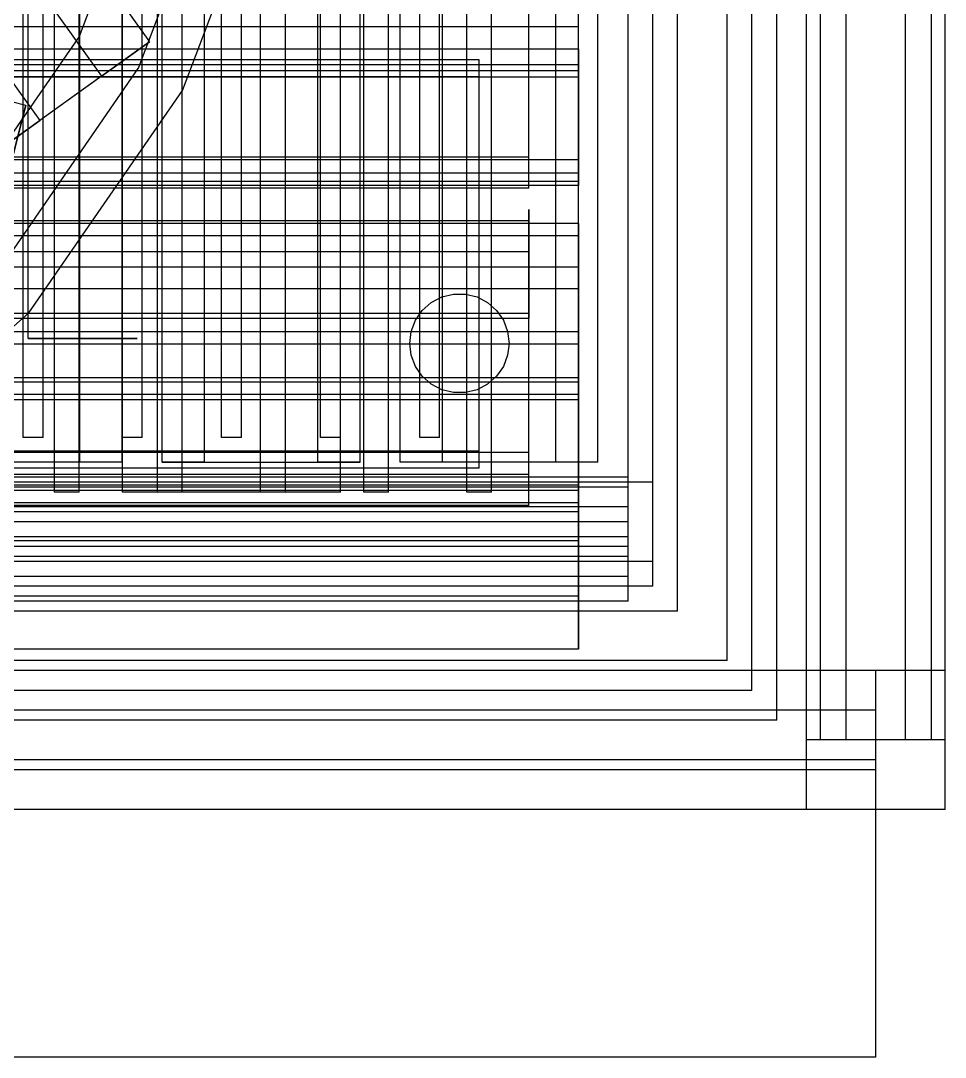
# Model space of a CAD drawing. Header units: millimetres. Extents: x -808 to -5, y -418 to 283.
# Drawn here: x -717.25 to -707, y 27.58 to 39.08 of the extents above; entities that cross this region are included whole.
import ezdxf

# ---------------------------------------------------------------- set-up
doc = ezdxf.new("R2010")
doc.units = ezdxf.units.MM
doc.layers.add('HIDDEN', color=8, linetype='Continuous')
doc.layers.add('VISIBLE', color=7, linetype='Continuous')

msp = doc.modelspace()

# ---------------------------------------------------------------- linework, layer by layer
at = {"layer": 'HIDDEN'}
for points in [[(-708.866, 31.32), (-708.866, 56.84)], [(-708.866, 31.32), (-708.866, 56.84)], [(-708.866, 31.32), (-708.866, 56.84)], [(-709.141, 31.65), (-709.141, 56.51)], [(-709.141, 31.65), (-709.141, 56.51)], [(-709.141, 31.65), (-709.141, 56.51)], [(-709.141, 31.65), (-709.141, 56.51)], [(-708.536, 31.1), (-708.536, 56.4)], [(-708.536, 31.1), (-708.536, 56.4)], [(-708.536, 31.1), (-708.536, 56.4)], [(-708.382, 31.1), (-708.382, 56.4)], [(-708.382, 31.1), (-708.382, 56.4)], [(-708.382, 31.1), (-708.382, 56.4)], [(-708.382, 31.1), (-708.382, 56.4)], [(-708.382, 31.1), (-708.382, 56.4)], [(-708.382, 31.1), (-708.382, 56.4)], [(-708.382, 31.1), (-708.382, 56.4)], [(-708.382, 31.1), (-708.382, 56.4)], [(-708.382, 31.1), (-708.382, 56.4)], [(-708.382, 31.1), (-708.382, 56.4)], [(-708.382, 31.1), (-708.382, 56.4)], [(-708.382, 31.1), (-708.382, 56.4)], [(-708.382, 31.1), (-708.382, 56.4)], [(-708.382, 31.1), (-708.382, 56.4)], [(-708.382, 31.1), (-708.382, 56.4)], [(-708.382, 31.1), (-708.382, 56.4)], [(-708.382, 31.1), (-708.382, 56.4)], [(-708.382, 31.1), (-708.382, 56.4)], [(-708.382, 31.1), (-708.382, 56.4)], [(-708.382, 31.1), (-708.382, 56.4)], [(-708.096, 31.1), (-708.096, 56.4)], [(-708.096, 31.1), (-708.096, 56.4)], [(-707.436, 31.1), (-707.436, 56.4)], [(-707.436, 31.1), (-707.436, 56.4)], [(-707.15, 31.1), (-707.15, 56.4)], [(-707.15, 31.1), (-707.15, 56.4)], [(-707.15, 31.1), (-707.15, 56.4)], [(-707.15, 31.1), (-707.15, 56.4)], [(-707.15, 31.1), (-707.15, 56.4)], [(-707.15, 31.1), (-707.15, 56.4)], [(-707.15, 31.1), (-707.15, 56.4)], [(-707.15, 31.1), (-707.15, 56.4)], [(-707.15, 31.1), (-707.15, 56.4)], [(-707.15, 31.1), (-707.15, 56.4)], [(-707.15, 31.1), (-707.15, 56.4)], [(-707.15, 31.1), (-707.15, 56.4)], [(-707.15, 31.1), (-707.15, 56.4)], [(-707.15, 31.1), (-707.15, 56.4)], [(-707.15, 31.1), (-707.15, 56.4)], [(-707.15, 31.1), (-707.15, 56.4)], [(-707.15, 31.1), (-707.15, 56.4)], [(-707.15, 31.1), (-707.15, 56.4)], [(-707.15, 31.1), (-707.15, 56.4)], [(-707.15, 31.1), (-707.15, 56.4)], [(-706.996, 31.1), (-706.996, 56.4)], [(-706.996, 31.1), (-706.996, 56.4)], [(-706.996, 31.1), (-706.996, 56.4)], [(-709.416, 31.98), (-709.416, 56.18)], [(-709.416, 31.98), (-709.416, 56.18)], [(-709.416, 31.98), (-709.416, 56.18)], [(-709.416, 31.98), (-709.416, 56.18)], [(-709.966, 32.53), (-709.966, 55.63)], [(-709.966, 32.53), (-709.966, 55.63)], [(-709.966, 32.53), (-709.966, 55.63)], [(-709.966, 32.53), (-709.966, 55.63)], [(-709.966, 32.53), (-709.966, 55.63)], [(-710.241, 32.805), (-710.241, 55.355)], [(-710.241, 32.805), (-710.241, 55.355)], [(-710.241, 32.805), (-710.241, 55.355)], [(-710.241, 32.805), (-710.241, 55.355)], [(-710.241, 32.805), (-710.241, 55.355)], [(-710.241, 32.805), (-710.241, 55.355)], [(-710.241, 32.805), (-710.241, 55.355)], [(-710.241, 32.805), (-710.241, 55.355)], [(-710.516, 33.08), (-710.516, 55.08)], [(-710.516, 33.08), (-710.516, 55.08)], [(-710.516, 33.08), (-710.516, 55.08)], [(-710.516, 33.08), (-710.516, 55.08)], [(-710.516, 33.355), (-710.516, 54.805)], [(-710.516, 33.355), (-710.516, 54.805)], [(-710.516, 33.355), (-710.516, 54.805)], [(-710.516, 33.355), (-710.516, 54.805)], [(-710.516, 33.355), (-710.516, 54.805)], [(-710.516, 33.355), (-710.516, 54.805)], [(-716.88, 33.85), (-716.88, 54.31)], [(-716.88, 33.85), (-716.88, 54.31)], [(-716.605, 33.85), (-716.605, 54.31)], [(-716.605, 33.85), (-716.605, 54.31)], [(-716.126, 33.85), (-716.126, 54.31)], [(-716.126, 33.85), (-716.126, 54.31)], [(-715.736, 33.85), (-715.736, 54.31)], [(-715.736, 33.85), (-715.736, 54.31)], [(-715.461, 33.85), (-715.461, 54.31)], [(-715.461, 33.85), (-715.461, 54.31)], [(-714.592, 33.85), (-714.592, 54.31)], [(-714.592, 33.85), (-714.592, 54.31)], [(-714.317, 33.85), (-714.317, 54.31)], [(-714.317, 33.85), (-714.317, 54.31)], [(-713.706, 33.85), (-713.706, 54.31)], [(-713.706, 33.85), (-713.706, 54.31)], [(-713.448, 33.85), (-713.448, 54.31)], [(-713.448, 33.85), (-713.448, 54.31)], [(-713.173, 33.85), (-713.173, 54.31)], [(-713.173, 33.85), (-713.173, 54.31)], [(-712.304, 33.85), (-712.304, 54.31)], [(-712.304, 33.85), (-712.304, 54.31)], [(-712.029, 33.85), (-712.029, 54.31)], [(-712.029, 33.85), (-712.029, 54.31)], [(-716.598, 34.18), (-716.598, 53.98)], [(-716.129, 34.18), (-716.129, 53.98)], [(-715.683, 34.18), (-715.683, 53.98)], [(-715.214, 34.18), (-715.214, 53.98)], [(-713.958, 34.18), (-713.958, 53.98)], [(-713.489, 34.18), (-713.489, 53.98)], [(-713.043, 34.18), (-713.043, 53.98)], [(-712.574, 34.18), (-712.574, 53.98)], [(-711.318, 34.18), (-711.318, 53.98)], [(-710.849, 34.18), (-710.849, 53.98)], [(-717.226, 34.455), (-717.226, 53.705)], [(-717.226, 34.455), (-717.226, 53.705)], [(-717.226, 34.455), (-717.226, 53.705)], [(-717.226, 34.455), (-717.226, 53.705)], [(-717.226, 34.455), (-717.226, 53.705)], [(-717.226, 34.455), (-717.226, 53.705)], [(-717.171, 35.555), (-717.171, 53.705)], [(-717.006, 34.455), (-717.006, 53.705)], [(-717.006, 34.455), (-717.006, 53.705)], [(-717.006, 34.455), (-717.006, 53.705)], [(-717.006, 34.455), (-717.006, 53.705)], [(-717.006, 34.455), (-717.006, 53.705)], [(-717.006, 34.455), (-717.006, 53.705)], [(-716.126, 34.455), (-716.126, 53.705)], [(-716.126, 34.455), (-716.126, 53.705)], [(-716.126, 34.455), (-716.126, 53.705)], [(-716.126, 34.455), (-716.126, 53.705)], [(-716.126, 34.455), (-716.126, 53.705)], [(-716.126, 34.455), (-716.126, 53.705)], [(-715.906, 34.455), (-715.906, 53.705)], [(-715.906, 34.455), (-715.906, 53.705)], [(-715.906, 34.455), (-715.906, 53.705)], [(-715.906, 34.455), (-715.906, 53.705)], [(-715.906, 34.455), (-715.906, 53.705)], [(-715.906, 34.455), (-715.906, 53.705)], [(-715.026, 34.455), (-715.026, 53.705)], [(-715.026, 34.455), (-715.026, 53.705)], [(-715.026, 34.455), (-715.026, 53.705)], [(-715.026, 34.455), (-715.026, 53.705)], [(-715.026, 34.455), (-715.026, 53.705)], [(-715.026, 34.455), (-715.026, 53.705)], [(-714.806, 34.455), (-714.806, 53.705)], [(-714.806, 34.455), (-714.806, 53.705)], [(-714.806, 34.455), (-714.806, 53.705)], [(-714.806, 34.455), (-714.806, 53.705)], [(-714.806, 34.455), (-714.806, 53.705)], [(-714.806, 34.455), (-714.806, 53.705)], [(-713.926, 34.455), (-713.926, 53.705)], [(-713.926, 34.455), (-713.926, 53.705)], [(-713.926, 34.455), (-713.926, 53.705)], [(-713.926, 34.455), (-713.926, 53.705)], [(-713.926, 34.455), (-713.926, 53.705)], [(-713.926, 34.455), (-713.926, 53.705)], [(-713.706, 34.455), (-713.706, 53.705)], [(-713.706, 34.455), (-713.706, 53.705)], [(-713.706, 34.455), (-713.706, 53.705)], [(-713.706, 34.455), (-713.706, 53.705)], [(-713.706, 34.455), (-713.706, 53.705)], [(-713.706, 34.455), (-713.706, 53.705)], [(-712.826, 34.455), (-712.826, 53.705)], [(-712.826, 34.455), (-712.826, 53.705)], [(-712.826, 34.455), (-712.826, 53.705)], [(-712.826, 34.455), (-712.826, 53.705)], [(-712.826, 34.455), (-712.826, 53.705)], [(-712.826, 34.455), (-712.826, 53.705)], [(-712.606, 34.455), (-712.606, 53.705)], [(-712.606, 34.455), (-712.606, 53.705)], [(-712.606, 34.455), (-712.606, 53.705)], [(-712.606, 34.455), (-712.606, 53.705)], [(-712.606, 34.455), (-712.606, 53.705)], [(-712.606, 34.455), (-712.606, 53.705)], [(-721.719, 47.071), (-715.826, 38.844)], [(-722.253, 46.689), (-716.359, 38.462)], [(-722.934, 46.2), (-717.041, 37.973)], [(-715.655, 41.415), (-716.607, 38.905)], [(-714.931, 41.237), (-715.947, 38.559)], [(-715.46, 38.303), (-714.397, 41.105)], [(-711.066, 38.765), (-711.066, 40.943)], [(-727.001, 40.656), (-717.198, 38.142)], [(-711.616, 37.566), (-711.616, 40.379)], [(-711.616, 37.566), (-711.616, 40.379)], [(-711.066, 39.01), (-711.066, 40.213)], [(-711.066, 38.59), (-711.066, 40.213)], [(-711.066, 39.01), (-711.066, 40.213)], [(-711.066, 38.59), (-711.066, 40.213)], [(-711.616, 37.221), (-711.616, 40.034)], [(-711.616, 37.221), (-711.616, 40.034)], [(-711.066, 37.537), (-711.066, 39.715)], [(-711.066, 39.01), (-741.866, 39.01)], [(-711.066, 39.01), (-741.866, 39.01)], [(-711.066, 37.387), (-711.066, 39.01)], [(-711.066, 37.387), (-711.066, 39.01)], [(-716.607, 38.905), (-718.132, 36.696)], [(-711.066, 38.765), (-741.866, 38.765)], [(-715.826, 38.844), (-717.041, 37.973)], [(-716.359, 38.462), (-715.826, 38.844)], [(-711.066, 38.765), (-711.066, 37.537)], [(-712.166, 38.644), (-740.766, 38.644)], [(-712.166, 38.644), (-740.766, 38.644)], [(-712.166, 38.456), (-712.166, 38.644)], [(-712.166, 34.304), (-712.166, 38.644)], [(-712.166, 38.456), (-712.166, 38.644)], [(-712.166, 34.304), (-712.166, 38.644)], [(-711.066, 38.59), (-741.866, 38.59)], [(-711.066, 38.59), (-741.866, 38.59)], [(-711.066, 38.523), (-741.866, 38.523)], [(-715.947, 38.559), (-717.574, 36.202)], [(-711.066, 37.387), (-711.066, 38.59)], [(-711.066, 37.387), (-711.066, 38.59)], [(-711.066, 37.295), (-711.066, 38.523)], [(-711.066, 36.345), (-711.066, 38.523)], [(-711.066, 38.453), (-741.866, 38.453)], [(-711.066, 38.453), (-741.866, 38.453)], [(-712.166, 38.456), (-740.766, 38.456)], [(-712.166, 38.456), (-740.766, 38.456)], [(-716.359, 38.462), (-717.575, 37.591)], [(-712.166, 34.116), (-712.166, 38.456)], [(-712.166, 34.116), (-712.166, 38.456)], [(-711.066, 38.453), (-711.066, 37.25)], [(-711.066, 36.83), (-711.066, 38.453)], [(-711.066, 38.453), (-711.066, 37.25)], [(-711.066, 36.83), (-711.066, 38.453)], [(-717.162, 35.837), (-715.46, 38.303)], [(-717.198, 38.142), (-717.569, 36.694)], [(-717.361, 37.506), (-717.198, 38.142)], [(-717.575, 37.591), (-717.041, 37.973)], [(-711.066, 37.537), (-741.866, 37.537)], [(-711.616, 37.566), (-741.316, 37.566)], [(-711.616, 37.566), (-741.316, 37.566)], [(-711.616, 37.221), (-711.616, 37.566)], [(-711.616, 37.221), (-711.616, 37.566)], [(-711.066, 37.387), (-741.866, 37.387)], [(-711.066, 37.387), (-741.866, 37.387)], [(-711.066, 37.295), (-741.866, 37.295)], [(-711.066, 35.117), (-711.066, 37.295)], [(-711.066, 37.25), (-741.866, 37.25)], [(-711.066, 37.25), (-741.866, 37.25)], [(-711.616, 37.221), (-741.316, 37.221)], [(-711.616, 37.221), (-741.316, 37.221)], [(-711.066, 35.627), (-711.066, 37.25)], [(-711.066, 35.627), (-711.066, 37.25)], [(-711.616, 36.985), (-711.616, 36.967)], [(-711.616, 36.967), (-711.616, 36.985)], [(-711.616, 36.985), (-711.616, 36.967)], [(-711.616, 36.967), (-711.616, 36.985)], [(-711.616, 36.985), (-711.616, 36.967)], [(-711.616, 36.967), (-711.616, 36.985)], [(-711.616, 36.985), (-711.616, 36.967)], [(-711.616, 36.967), (-711.616, 36.985)], [(-711.616, 36.985), (-711.616, 36.967)], [(-711.616, 36.967), (-711.616, 36.985)], [(-711.616, 36.985), (-711.616, 36.967)], [(-711.616, 36.967), (-711.616, 36.985)], [(-711.616, 36.985), (-711.616, 36.967)], [(-711.616, 36.967), (-711.616, 36.985)], [(-711.616, 36.985), (-711.616, 36.967)], [(-711.616, 36.967), (-711.616, 36.985)], [(-711.616, 36.985), (-711.616, 36.967)], [(-711.616, 36.967), (-711.616, 36.985)], [(-711.616, 36.967), (-711.616, 36.916)], [(-711.616, 36.916), (-711.616, 36.967)], [(-711.616, 36.967), (-711.616, 36.916)], [(-711.616, 36.916), (-711.616, 36.967)], [(-711.616, 36.967), (-711.616, 36.916)], [(-711.616, 36.916), (-711.616, 36.967)], [(-711.616, 36.967), (-711.616, 36.916)], [(-711.616, 36.916), (-711.616, 36.967)], [(-711.616, 36.967), (-711.616, 36.916)], [(-711.616, 36.916), (-711.616, 36.967)], [(-711.616, 36.967), (-711.616, 36.916)], [(-711.616, 36.916), (-711.616, 36.967)], [(-711.616, 36.967), (-711.616, 36.916)], [(-711.616, 36.916), (-711.616, 36.967)], [(-711.616, 36.967), (-711.616, 36.916)], [(-711.616, 36.916), (-711.616, 36.967)], [(-711.616, 36.967), (-711.616, 36.916)], [(-711.616, 36.916), (-711.616, 36.967)], [(-711.616, 36.916), (-711.616, 36.833)], [(-711.616, 36.833), (-711.616, 36.916)], [(-711.616, 36.916), (-711.616, 36.833)], [(-711.616, 36.833), (-711.616, 36.916)], [(-711.616, 36.916), (-711.616, 36.833)], [(-711.616, 36.833), (-711.616, 36.916)], [(-711.616, 36.916), (-711.616, 36.833)], [(-711.616, 36.833), (-711.616, 36.916)], [(-711.616, 36.916), (-711.616, 36.833)], [(-711.616, 36.833), (-711.616, 36.916)], [(-711.616, 36.916), (-711.616, 36.833)], [(-711.616, 36.833), (-711.616, 36.916)], [(-711.616, 36.916), (-711.616, 36.833)], [(-711.616, 36.833), (-711.616, 36.916)], [(-711.616, 36.916), (-711.616, 36.833)], [(-711.616, 36.833), (-711.616, 36.916)], [(-711.616, 36.916), (-711.616, 36.833)], [(-711.616, 36.833), (-711.616, 36.916)], [(-711.066, 36.83), (-741.866, 36.83)], [(-711.066, 36.83), (-741.866, 36.83)], [(-711.616, 36.859), (-741.316, 36.859)], [(-711.616, 36.859), (-741.316, 36.859)], [(-711.616, 36.514), (-711.616, 36.859)], [(-711.616, 34.046), (-711.616, 36.859)], [(-711.616, 36.514), (-711.616, 36.859)], [(-711.616, 34.046), (-711.616, 36.859)], [(-711.616, 36.833), (-711.616, 36.724)], [(-711.616, 36.724), (-711.616, 36.833)], [(-711.616, 36.833), (-711.616, 36.724)], [(-711.616, 36.724), (-711.616, 36.833)], [(-711.616, 36.833), (-711.616, 36.724)], [(-711.616, 36.724), (-711.616, 36.833)], [(-711.616, 36.833), (-711.616, 36.724)], [(-711.616, 36.724), (-711.616, 36.833)], [(-711.616, 36.833), (-711.616, 36.724)], [(-711.616, 36.724), (-711.616, 36.833)], [(-711.616, 36.833), (-711.616, 36.724)], [(-711.616, 36.724), (-711.616, 36.833)], [(-711.616, 36.833), (-711.616, 36.724)], [(-711.616, 36.724), (-711.616, 36.833)], [(-711.616, 36.833), (-711.616, 36.724)], [(-711.616, 36.724), (-711.616, 36.833)], [(-711.616, 36.833), (-711.616, 36.724)], [(-711.616, 36.724), (-711.616, 36.833)], [(-711.066, 36.83), (-711.066, 35.627)], [(-711.066, 36.83), (-711.066, 35.627)], [(-711.066, 36.693), (-741.866, 36.693)], [(-711.066, 36.693), (-741.866, 36.693)], [(-711.616, 36.724), (-711.616, 36.595)], [(-711.616, 36.595), (-711.616, 36.724)], [(-711.616, 36.724), (-711.616, 36.595)], [(-711.616, 36.595), (-711.616, 36.724)], [(-711.616, 36.724), (-711.616, 36.595)], [(-711.616, 36.595), (-711.616, 36.724)], [(-711.616, 36.724), (-711.616, 36.595)], [(-711.616, 36.595), (-711.616, 36.724)], [(-711.616, 36.724), (-711.616, 36.595)], [(-711.616, 36.595), (-711.616, 36.724)], [(-711.616, 36.724), (-711.616, 36.595)], [(-711.616, 36.595), (-711.616, 36.724)], [(-711.616, 36.724), (-711.616, 36.595)], [(-711.616, 36.595), (-711.616, 36.724)], [(-711.616, 36.724), (-711.616, 36.595)], [(-711.616, 36.595), (-711.616, 36.724)], [(-711.616, 36.724), (-711.616, 36.595)], [(-711.616, 36.595), (-711.616, 36.724)], [(-711.066, 35.49), (-711.066, 36.693)], [(-711.066, 35.07), (-711.066, 36.693)], [(-711.066, 35.49), (-711.066, 36.693)], [(-711.066, 35.07), (-711.066, 36.693)], [(-711.616, 36.595), (-711.616, 36.453)], [(-711.616, 36.453), (-711.616, 36.595)], [(-711.616, 36.595), (-711.616, 36.453)], [(-711.616, 36.453), (-711.616, 36.595)], [(-711.616, 36.595), (-711.616, 36.453)], [(-711.616, 36.453), (-711.616, 36.595)], [(-711.616, 36.595), (-711.616, 36.453)], [(-711.616, 36.453), (-711.616, 36.595)], [(-711.616, 36.595), (-711.616, 36.453)], [(-711.616, 36.453), (-711.616, 36.595)], [(-711.616, 36.595), (-711.616, 36.453)], [(-711.616, 36.453), (-711.616, 36.595)], [(-711.616, 36.595), (-711.616, 36.453)], [(-711.616, 36.453), (-711.616, 36.595)], [(-711.616, 36.595), (-711.616, 36.453)], [(-711.616, 36.453), (-711.616, 36.595)], [(-711.616, 36.595), (-711.616, 36.453)], [(-711.616, 36.453), (-711.616, 36.595)], [(-711.616, 36.514), (-741.316, 36.514)], [(-711.616, 36.514), (-741.316, 36.514)], [(-711.616, 33.701), (-711.616, 36.514)], [(-711.616, 33.701), (-711.616, 36.514)], [(-711.616, 36.453), (-711.616, 36.307)], [(-711.616, 36.307), (-711.616, 36.453)], [(-711.616, 36.453), (-711.616, 36.307)], [(-711.616, 36.307), (-711.616, 36.453)], [(-711.616, 36.453), (-711.616, 36.307)], [(-711.616, 36.307), (-711.616, 36.453)], [(-711.616, 36.453), (-711.616, 36.307)], [(-711.616, 36.307), (-711.616, 36.453)], [(-711.616, 36.453), (-711.616, 36.307)], [(-711.616, 36.307), (-711.616, 36.453)], [(-711.616, 36.453), (-711.616, 36.307)], [(-711.616, 36.307), (-711.616, 36.453)], [(-711.616, 36.453), (-711.616, 36.307)], [(-711.616, 36.307), (-711.616, 36.453)], [(-711.616, 36.453), (-711.616, 36.307)], [(-711.616, 36.307), (-711.616, 36.453)], [(-711.616, 36.453), (-711.616, 36.307)], [(-711.616, 36.307), (-711.616, 36.453)], [(-711.066, 36.345), (-741.866, 36.345)], [(-711.066, 35.117), (-711.066, 36.345)], [(-711.616, 36.307), (-711.616, 36.165)], [(-711.616, 36.165), (-711.616, 36.307)], [(-711.616, 36.307), (-711.616, 36.165)], [(-711.616, 36.165), (-711.616, 36.307)], [(-711.616, 36.307), (-711.616, 36.165)], [(-711.616, 36.165), (-711.616, 36.307)], [(-711.616, 36.307), (-711.616, 36.165)], [(-711.616, 36.165), (-711.616, 36.307)], [(-711.616, 36.307), (-711.616, 36.165)], [(-711.616, 36.165), (-711.616, 36.307)], [(-711.616, 36.307), (-711.616, 36.165)], [(-711.616, 36.165), (-711.616, 36.307)], [(-711.616, 36.307), (-711.616, 36.165)], [(-711.616, 36.165), (-711.616, 36.307)], [(-711.616, 36.307), (-711.616, 36.165)], [(-711.616, 36.165), (-711.616, 36.307)], [(-711.616, 36.307), (-711.616, 36.165)], [(-711.616, 36.165), (-711.616, 36.307)], [(-711.616, 36.165), (-711.616, 36.036)], [(-711.616, 36.036), (-711.616, 36.165)], [(-711.616, 36.165), (-711.616, 36.036)], [(-711.616, 36.036), (-711.616, 36.165)], [(-711.616, 36.165), (-711.616, 36.036)], [(-711.616, 36.036), (-711.616, 36.165)], [(-711.616, 36.165), (-711.616, 36.036)], [(-711.616, 36.036), (-711.616, 36.165)], [(-711.616, 36.165), (-711.616, 36.036)], [(-711.616, 36.036), (-711.616, 36.165)], [(-711.616, 36.165), (-711.616, 36.036)], [(-711.616, 36.036), (-711.616, 36.165)], [(-711.616, 36.165), (-711.616, 36.036)], [(-711.616, 36.036), (-711.616, 36.165)], [(-711.616, 36.165), (-711.616, 36.036)], [(-711.616, 36.036), (-711.616, 36.165)], [(-711.616, 36.165), (-711.616, 36.036)], [(-711.616, 36.036), (-711.616, 36.165)], [(-711.066, 36.103), (-741.866, 36.103)], [(-712.699, 35.953), (-712.581, 36.014)], [(-712.699, 35.953), (-712.581, 36.014)], [(-712.581, 36.014), (-712.452, 36.046)], [(-712.581, 36.014), (-712.452, 36.046)], [(-712.452, 36.046), (-712.32, 36.046)], [(-712.452, 36.046), (-712.32, 36.046)], [(-712.32, 36.046), (-712.191, 36.014)], [(-712.32, 36.046), (-712.191, 36.014)], [(-712.191, 36.014), (-712.074, 35.953)], [(-712.191, 36.014), (-712.074, 35.953)], [(-711.616, 36.036), (-711.616, 35.927)], [(-711.616, 35.927), (-711.616, 36.036)], [(-711.616, 36.036), (-711.616, 35.927)], [(-711.616, 35.927), (-711.616, 36.036)], [(-711.616, 36.036), (-711.616, 35.927)], [(-711.616, 35.927), (-711.616, 36.036)], [(-711.616, 36.036), (-711.616, 35.927)], [(-711.616, 35.927), (-711.616, 36.036)], [(-711.616, 36.036), (-711.616, 35.927)], [(-711.616, 35.927), (-711.616, 36.036)], [(-711.616, 36.036), (-711.616, 35.927)], [(-711.616, 35.927), (-711.616, 36.036)], [(-711.616, 36.036), (-711.616, 35.927)], [(-711.616, 35.927), (-711.616, 36.036)], [(-711.616, 36.036), (-711.616, 35.927)], [(-711.616, 35.927), (-711.616, 36.036)], [(-711.616, 36.036), (-711.616, 35.927)], [(-711.616, 35.927), (-711.616, 36.036)], [(-711.066, 36.103), (-711.066, 34.875)], [(-711.066, 33.925), (-711.066, 36.103)], [(-712.798, 35.865), (-712.699, 35.953)], [(-712.798, 35.865), (-712.699, 35.953)], [(-712.074, 35.953), (-711.974, 35.865)], [(-712.074, 35.953), (-711.974, 35.865)], [(-711.616, 35.927), (-711.616, 35.844)], [(-711.616, 35.844), (-711.616, 35.927)], [(-711.616, 35.927), (-711.616, 35.844)], [(-711.616, 35.844), (-711.616, 35.927)], [(-711.616, 35.927), (-711.616, 35.844)], [(-711.616, 35.844), (-711.616, 35.927)], [(-711.616, 35.927), (-711.616, 35.844)], [(-711.616, 35.844), (-711.616, 35.927)], [(-711.616, 35.927), (-711.616, 35.844)], [(-711.616, 35.844), (-711.616, 35.927)], [(-711.616, 35.927), (-711.616, 35.844)], [(-711.616, 35.844), (-711.616, 35.927)], [(-711.616, 35.927), (-711.616, 35.844)], [(-711.616, 35.844), (-711.616, 35.927)], [(-711.616, 35.927), (-711.616, 35.844)], [(-711.616, 35.844), (-711.616, 35.927)], [(-711.616, 35.927), (-711.616, 35.844)], [(-711.616, 35.844), (-711.616, 35.927)], [(-711.616, 35.83), (-741.316, 35.83)], [(-711.616, 35.83), (-741.316, 35.83)], [(-711.616, 35.775), (-741.316, 35.775)], [(-711.616, 35.775), (-741.316, 35.775)], [(-711.616, 35.775), (-741.316, 35.775)], [(-711.616, 35.775), (-741.316, 35.775)], [(-711.616, 35.775), (-741.316, 35.775)], [(-711.616, 35.775), (-741.316, 35.775)], [(-711.616, 35.775), (-741.316, 35.775)], [(-711.616, 35.775), (-741.316, 35.775)], [(-711.616, 35.775), (-741.316, 35.775)], [(-719.405, 33.85), (-717.162, 35.837)], [(-712.873, 35.756), (-712.798, 35.865)], [(-712.873, 35.756), (-712.798, 35.865)], [(-711.974, 35.865), (-711.899, 35.756)], [(-711.974, 35.865), (-711.899, 35.756)], [(-711.616, 35.844), (-711.616, 35.793)], [(-711.616, 35.793), (-711.616, 35.844)], [(-711.616, 35.844), (-711.616, 35.793)], [(-711.616, 35.793), (-711.616, 35.844)], [(-711.616, 35.844), (-711.616, 35.793)], [(-711.616, 35.793), (-711.616, 35.844)], [(-711.616, 35.844), (-711.616, 35.793)], [(-711.616, 35.793), (-711.616, 35.844)], [(-711.616, 35.844), (-711.616, 35.793)], [(-711.616, 35.793), (-711.616, 35.844)], [(-711.616, 35.844), (-711.616, 35.793)], [(-711.616, 35.793), (-711.616, 35.844)], [(-711.616, 35.844), (-711.616, 35.793)], [(-711.616, 35.793), (-711.616, 35.844)], [(-711.616, 35.844), (-711.616, 35.793)], [(-711.616, 35.793), (-711.616, 35.844)], [(-711.616, 35.844), (-711.616, 35.793)], [(-711.616, 35.793), (-711.616, 35.844)], [(-711.616, 34.29), (-711.616, 35.83)], [(-711.616, 34.29), (-711.616, 35.83)], [(-711.616, 35.793), (-711.616, 35.775)], [(-711.616, 35.775), (-711.616, 35.793)], [(-711.616, 35.793), (-711.616, 35.775)], [(-711.616, 35.775), (-711.616, 35.793)], [(-711.616, 35.793), (-711.616, 35.775)], [(-711.616, 35.775), (-711.616, 35.793)], [(-711.616, 35.793), (-711.616, 35.775)], [(-711.616, 35.775), (-711.616, 35.793)], [(-711.616, 35.793), (-711.616, 35.775)], [(-711.616, 35.775), (-711.616, 35.793)], [(-711.616, 35.793), (-711.616, 35.775)], [(-711.616, 35.775), (-711.616, 35.793)], [(-711.616, 35.793), (-711.616, 35.775)], [(-711.616, 35.775), (-711.616, 35.793)], [(-711.616, 35.793), (-711.616, 35.775)], [(-711.616, 35.775), (-711.616, 35.793)], [(-711.616, 35.793), (-711.616, 35.775)], [(-711.616, 35.775), (-711.616, 35.793)], [(-712.92, 35.632), (-712.873, 35.756)], [(-712.92, 35.632), (-712.873, 35.756)], [(-711.899, 35.756), (-711.852, 35.632)], [(-711.899, 35.756), (-711.852, 35.632)], [(-711.066, 35.627), (-741.866, 35.627)], [(-711.066, 35.627), (-741.866, 35.627)], [(-717.154, 35.555), (-717.171, 35.555)], [(-717.171, 35.555), (-717.154, 35.555)], [(-717.102, 35.555), (-717.154, 35.555)], [(-717.154, 35.555), (-717.102, 35.555)], [(-717.019, 35.555), (-717.102, 35.555)], [(-717.102, 35.555), (-717.019, 35.555)], [(-716.91, 35.555), (-717.019, 35.555)], [(-717.019, 35.555), (-716.91, 35.555)], [(-716.781, 35.555), (-716.91, 35.555)], [(-716.91, 35.555), (-716.781, 35.555)], [(-716.639, 35.555), (-716.781, 35.555)], [(-716.781, 35.555), (-716.639, 35.555)], [(-716.493, 35.555), (-716.639, 35.555)], [(-716.639, 35.555), (-716.493, 35.555)], [(-716.352, 35.555), (-716.493, 35.555)], [(-716.493, 35.555), (-716.352, 35.555)], [(-716.222, 35.555), (-716.352, 35.555)], [(-716.352, 35.555), (-716.222, 35.555)], [(-716.113, 35.555), (-716.222, 35.555)], [(-716.222, 35.555), (-716.113, 35.555)], [(-716.03, 35.555), (-716.113, 35.555)], [(-716.113, 35.555), (-716.03, 35.555)], [(-715.979, 35.555), (-716.03, 35.555)], [(-716.03, 35.555), (-715.979, 35.555)], [(-715.961, 35.555), (-715.979, 35.555)], [(-715.979, 35.555), (-715.961, 35.555)], [(-712.936, 35.5), (-712.92, 35.632)], [(-712.936, 35.5), (-712.92, 35.632)], [(-711.852, 35.632), (-711.836, 35.5)], [(-711.852, 35.632), (-711.836, 35.5)], [(-711.066, 35.49), (-741.866, 35.49)], [(-711.066, 35.49), (-741.866, 35.49)], [(-712.92, 35.368), (-712.936, 35.5)], [(-712.92, 35.368), (-712.936, 35.5)], [(-711.836, 35.5), (-711.852, 35.368)], [(-711.836, 35.5), (-711.852, 35.368)], [(-711.066, 33.867), (-711.066, 35.49)], [(-711.066, 33.867), (-711.066, 35.49)], [(-712.873, 35.244), (-712.92, 35.368)], [(-712.873, 35.244), (-712.92, 35.368)], [(-711.852, 35.368), (-711.899, 35.244)], [(-711.852, 35.368), (-711.899, 35.244)], [(-712.798, 35.135), (-712.873, 35.244)], [(-712.798, 35.135), (-712.873, 35.244)], [(-711.899, 35.244), (-711.974, 35.135)], [(-711.899, 35.244), (-711.974, 35.135)], [(-711.066, 35.117), (-741.866, 35.117)], [(-712.699, 35.047), (-712.798, 35.135)], [(-712.699, 35.047), (-712.798, 35.135)], [(-711.974, 35.135), (-712.074, 35.047)], [(-711.974, 35.135), (-712.074, 35.047)], [(-711.066, 35.07), (-741.866, 35.07)], [(-711.066, 35.07), (-741.866, 35.07)], [(-712.581, 34.986), (-712.699, 35.047)], [(-712.581, 34.986), (-712.699, 35.047)], [(-712.452, 34.954), (-712.581, 34.986)], [(-712.452, 34.954), (-712.581, 34.986)], [(-712.191, 34.986), (-712.32, 34.954)], [(-712.191, 34.986), (-712.32, 34.954)], [(-712.074, 35.047), (-712.191, 34.986)], [(-712.074, 35.047), (-712.191, 34.986)], [(-711.066, 33.867), (-711.066, 35.07)], [(-711.066, 33.867), (-711.066, 35.07)], [(-711.066, 34.933), (-741.866, 34.933)], [(-711.066, 34.933), (-741.866, 34.933)], [(-711.066, 34.875), (-741.866, 34.875)], [(-712.32, 34.954), (-712.452, 34.954)], [(-712.32, 34.954), (-712.452, 34.954)], [(-711.066, 34.933), (-711.066, 33.73)], [(-711.066, 33.31), (-711.066, 34.933)], [(-711.066, 34.933), (-711.066, 33.73)], [(-711.066, 33.31), (-711.066, 34.933)], [(-711.066, 32.697), (-711.066, 34.875)], [(-717.006, 34.455), (-717.226, 34.455)], [(-717.006, 34.455), (-717.226, 34.455)], [(-717.006, 34.455), (-717.226, 34.455)], [(-717.006, 34.455), (-717.226, 34.455)], [(-717.006, 34.455), (-717.226, 34.455)], [(-717.006, 34.455), (-717.226, 34.455)], [(-715.906, 34.455), (-716.126, 34.455)], [(-715.906, 34.455), (-716.126, 34.455)], [(-715.906, 34.455), (-716.126, 34.455)], [(-715.906, 34.455), (-716.126, 34.455)], [(-715.906, 34.455), (-716.126, 34.455)], [(-715.906, 34.455), (-716.126, 34.455)], [(-714.806, 34.455), (-715.026, 34.455)], [(-714.806, 34.455), (-715.026, 34.455)], [(-714.806, 34.455), (-715.026, 34.455)], [(-714.806, 34.455), (-715.026, 34.455)], [(-714.806, 34.455), (-715.026, 34.455)], [(-714.806, 34.455), (-715.026, 34.455)], [(-713.706, 34.455), (-713.926, 34.455)], [(-713.706, 34.455), (-713.926, 34.455)], [(-713.706, 34.455), (-713.926, 34.455)], [(-713.706, 34.455), (-713.926, 34.455)], [(-713.706, 34.455), (-713.926, 34.455)], [(-713.706, 34.455), (-713.926, 34.455)], [(-712.606, 34.455), (-712.826, 34.455)], [(-712.606, 34.455), (-712.826, 34.455)], [(-712.606, 34.455), (-712.826, 34.455)], [(-712.606, 34.455), (-712.826, 34.455)], [(-712.606, 34.455), (-712.826, 34.455)], [(-712.606, 34.455), (-712.826, 34.455)], [(-711.616, 34.29), (-741.316, 34.29)], [(-711.616, 34.29), (-741.316, 34.29)], [(-712.166, 34.304), (-740.766, 34.304)], [(-712.166, 34.304), (-740.766, 34.304)], [(-712.166, 34.116), (-712.166, 34.304)], [(-712.166, 34.116), (-712.166, 34.304)], [(-716.598, 34.18), (-718.323, 34.18)], [(-716.129, 34.18), (-717.854, 34.18)], [(-716.129, 34.18), (-716.598, 34.18)], [(-715.683, 34.18), (-713.958, 34.18)], [(-715.214, 34.18), (-715.683, 34.18)], [(-715.214, 34.18), (-713.489, 34.18)], [(-713.489, 34.18), (-713.958, 34.18)], [(-711.318, 34.18), (-713.043, 34.18)], [(-712.574, 34.18), (-713.043, 34.18)], [(-710.849, 34.18), (-712.574, 34.18)], [(-710.849, 34.18), (-711.318, 34.18)], [(-711.616, 34.046), (-741.316, 34.046)], [(-711.616, 34.046), (-741.316, 34.046)], [(-712.166, 34.116), (-740.766, 34.116)], [(-712.166, 34.116), (-740.766, 34.116)], [(-711.616, 33.701), (-711.616, 34.046)], [(-711.616, 33.701), (-711.616, 34.046)], [(-710.241, 33.96), (-742.691, 33.96)], [(-710.241, 33.96), (-742.691, 33.96)], [(-710.516, 34.015), (-742.416, 34.015)], [(-710.516, 34.015), (-742.416, 34.015)], [(-711.066, 33.925), (-741.866, 33.925)], [(-711.066, 33.925), (-711.066, 32.697)], [(-710.516, 33.245), (-710.516, 34.015)], [(-710.516, 33.245), (-710.516, 34.015)], [(-710.241, 33.08), (-710.241, 33.96)], [(-710.241, 33.08), (-710.241, 33.96)], [(-710.516, 33.905), (-742.416, 33.905)], [(-710.516, 33.905), (-742.416, 33.905)], [(-711.066, 33.867), (-741.866, 33.867)], [(-711.066, 33.867), (-741.866, 33.867)], [(-716.605, 33.85), (-716.88, 33.85)], [(-716.605, 33.85), (-716.88, 33.85)], [(-713.706, 33.85), (-716.126, 33.85)], [(-713.706, 33.85), (-716.126, 33.85)], [(-715.461, 33.85), (-715.736, 33.85)], [(-715.461, 33.85), (-715.736, 33.85)], [(-714.317, 33.85), (-714.592, 33.85)], [(-714.317, 33.85), (-714.592, 33.85)], [(-713.173, 33.85), (-713.448, 33.85)], [(-713.173, 33.85), (-713.448, 33.85)], [(-712.029, 33.85), (-712.304, 33.85)], [(-712.029, 33.85), (-712.304, 33.85)], [(-710.516, 33.135), (-710.516, 33.905)], [(-710.516, 33.135), (-710.516, 33.905)], [(-711.066, 33.73), (-741.866, 33.73)], [(-711.066, 33.73), (-741.866, 33.73)], [(-711.616, 33.701), (-741.316, 33.701)], [(-711.616, 33.701), (-741.316, 33.701)], [(-711.066, 32.107), (-711.066, 33.73)], [(-711.066, 32.107), (-711.066, 33.73)], [(-710.516, 33.685), (-742.416, 33.685)], [(-710.516, 33.685), (-742.416, 33.685)], [(-711.066, 33.63), (-741.866, 33.63)], [(-711.066, 33.63), (-741.866, 33.63)], [(-711.066, 33.63), (-741.866, 33.63)], [(-711.066, 33.63), (-741.866, 33.63)], [(-711.066, 32.53), (-711.066, 33.63)], [(-711.066, 32.53), (-711.066, 33.63)], [(-711.066, 32.53), (-711.066, 33.63)], [(-711.066, 32.53), (-711.066, 33.63)], [(-710.516, 32.915), (-710.516, 33.685)], [(-710.516, 32.915), (-710.516, 33.685)], [(-710.516, 33.52), (-742.416, 33.52)], [(-710.516, 33.52), (-742.416, 33.52)], [(-710.516, 33.52), (-742.416, 33.52)], [(-710.516, 33.52), (-742.416, 33.52)], [(-710.516, 33.52), (-742.416, 33.52)], [(-710.516, 33.52), (-742.416, 33.52)], [(-710.516, 32.64), (-710.516, 33.52)], [(-710.516, 32.64), (-710.516, 33.52)], [(-710.516, 32.64), (-710.516, 33.52)], [(-710.516, 32.64), (-710.516, 33.52)], [(-710.516, 32.64), (-710.516, 33.52)], [(-710.516, 32.64), (-710.516, 33.52)], [(-710.516, 33.355), (-742.416, 33.355)], [(-710.516, 33.355), (-742.416, 33.355)], [(-710.516, 33.355), (-742.416, 33.355)], [(-710.516, 33.355), (-742.416, 33.355)], [(-710.516, 33.355), (-742.416, 33.355)], [(-710.516, 33.355), (-742.416, 33.355)], [(-710.516, 33.245), (-742.416, 33.245)], [(-710.516, 33.245), (-742.416, 33.245)], [(-711.066, 33.31), (-741.866, 33.31)], [(-711.066, 33.31), (-741.866, 33.31)], [(-711.066, 33.31), (-711.066, 32.107)], [(-711.066, 33.31), (-711.066, 32.107)], [(-710.516, 33.135), (-742.416, 33.135)], [(-710.516, 33.135), (-742.416, 33.135)], [(-710.241, 33.08), (-742.691, 33.08)], [(-710.241, 33.08), (-742.691, 33.08)], [(-710.516, 33.08), (-742.416, 33.08)], [(-710.516, 33.08), (-742.416, 33.08)], [(-710.516, 33.08), (-742.416, 33.08)], [(-710.516, 33.08), (-742.416, 33.08)], [(-710.516, 32.915), (-742.416, 32.915)], [(-710.516, 32.915), (-742.416, 32.915)], [(-710.241, 32.805), (-742.691, 32.805)], [(-710.241, 32.805), (-742.691, 32.805)], [(-710.241, 32.805), (-742.691, 32.805)], [(-710.241, 32.805), (-742.691, 32.805)], [(-710.241, 32.805), (-742.691, 32.805)], [(-710.241, 32.805), (-742.691, 32.805)], [(-710.241, 32.805), (-742.691, 32.805)], [(-710.241, 32.805), (-742.691, 32.805)], [(-711.066, 32.697), (-741.866, 32.697)], [(-710.516, 32.64), (-742.416, 32.64)], [(-710.516, 32.64), (-742.416, 32.64)], [(-710.516, 32.64), (-742.416, 32.64)], [(-710.516, 32.64), (-742.416, 32.64)], [(-710.516, 32.64), (-742.416, 32.64)], [(-710.516, 32.64), (-742.416, 32.64)], [(-709.966, 32.53), (-742.966, 32.53)], [(-709.966, 32.53), (-742.966, 32.53)], [(-709.966, 32.53), (-742.966, 32.53)], [(-709.966, 32.53), (-742.966, 32.53)], [(-709.966, 32.53), (-742.966, 32.53)], [(-711.066, 32.53), (-741.866, 32.53)], [(-711.066, 32.53), (-741.866, 32.53)], [(-711.066, 32.53), (-741.866, 32.53)], [(-711.066, 32.53), (-741.866, 32.53)], [(-711.066, 32.107), (-741.866, 32.107)], [(-711.066, 32.107), (-741.866, 32.107)], [(-709.416, 31.98), (-743.516, 31.98)], [(-709.416, 31.98), (-743.516, 31.98)], [(-709.416, 31.98), (-743.516, 31.98)], [(-709.416, 31.98), (-743.516, 31.98)], [(-707.766, 31.87), (-745.166, 31.87)], [(-707.766, 31.87), (-745.166, 31.87)], [(-707.766, 31.87), (-745.166, 31.87)], [(-708.866, 31.87), (-744.066, 31.87)], [(-706.996, 31.87), (-708.536, 31.87)], [(-708.536, 30.33), (-708.536, 31.87)], [(-706.996, 31.87), (-708.536, 31.87)], [(-708.536, 30.33), (-708.536, 31.87)], [(-707.766, 30.33), (-707.766, 31.87)], [(-707.766, 30.33), (-707.766, 31.87)], [(-707.766, 30.33), (-707.766, 31.87)], [(-706.996, 31.1), (-706.996, 31.87)], [(-706.996, 30.33), (-706.996, 31.87)], [(-709.141, 31.65), (-743.791, 31.65)], [(-709.141, 31.65), (-743.791, 31.65)], [(-709.141, 31.65), (-743.791, 31.65)], [(-709.141, 31.65), (-743.791, 31.65)], [(-707.766, 31.43), (-745.166, 31.43)], [(-707.766, 31.43), (-745.166, 31.43)], [(-707.766, 30.77), (-707.766, 31.43)], [(-707.766, 30.77), (-707.766, 31.43)], [(-708.866, 31.32), (-744.066, 31.32)], [(-708.866, 31.32), (-744.066, 31.32)], [(-708.866, 31.32), (-744.066, 31.32)], [(-706.996, 31.1), (-708.536, 31.1)], [(-706.996, 31.1), (-708.536, 31.1)], [(-706.996, 31.1), (-708.536, 31.1)], [(-707.15, 31.1), (-708.382, 31.1)], [(-707.15, 31.1), (-708.382, 31.1)], [(-707.15, 31.1), (-708.382, 31.1)], [(-707.15, 31.1), (-708.382, 31.1)], [(-707.15, 31.1), (-708.382, 31.1)], [(-707.15, 31.1), (-708.382, 31.1)], [(-707.15, 31.1), (-708.382, 31.1)], [(-707.15, 31.1), (-708.382, 31.1)], [(-707.15, 31.1), (-708.382, 31.1)], [(-707.15, 31.1), (-708.382, 31.1)], [(-707.15, 31.1), (-708.382, 31.1)], [(-707.15, 31.1), (-708.382, 31.1)], [(-707.15, 31.1), (-708.382, 31.1)], [(-707.15, 31.1), (-708.382, 31.1)], [(-707.15, 31.1), (-708.382, 31.1)], [(-707.15, 31.1), (-708.382, 31.1)], [(-707.15, 31.1), (-708.382, 31.1)], [(-707.15, 31.1), (-708.382, 31.1)], [(-707.15, 31.1), (-708.382, 31.1)], [(-707.15, 31.1), (-708.382, 31.1)], [(-707.436, 31.1), (-708.096, 31.1)], [(-707.436, 31.1), (-708.096, 31.1)], [(-707.766, 30.88), (-745.166, 30.88)], [(-707.766, 30.88), (-745.166, 30.88)], [(-707.766, 30.33), (-707.766, 30.88)], [(-707.766, 27.58), (-707.766, 30.88)], [(-707.766, 30.77), (-745.166, 30.77)], [(-707.766, 30.77), (-745.166, 30.77)], [(-707.766, 30.33), (-745.166, 30.33)], [(-707.766, 30.33), (-745.166, 30.33)], [(-707.766, 30.33), (-745.166, 30.33)], [(-707.766, 30.33), (-708.536, 30.33)], [(-706.996, 30.33), (-708.536, 30.33)], [(-707.766, 27.58), (-745.166, 27.58)]]:
    msp.add_lwpolyline(points, dxfattribs=at)
at = {"layer": 'VISIBLE'}
for points in [[(-708.866, 31.32), (-708.866, 56.84)], [(-708.536, 31.1), (-708.536, 56.4)], [(-706.996, 31.1), (-706.996, 56.4)], [(-709.966, 32.53), (-709.966, 55.63)], [(-709.966, 32.53), (-742.966, 32.53)], [(-707.766, 31.87), (-708.866, 31.87)], [(-707.766, 30.33), (-707.766, 31.87)], [(-708.866, 31.32), (-744.066, 31.32)], [(-706.996, 31.1), (-708.536, 31.1)], [(-706.996, 30.33), (-706.996, 31.1)], [(-707.766, 30.33), (-745.166, 30.33)], [(-706.996, 30.33), (-707.766, 30.33)], [(-707.766, 27.58), (-707.766, 30.33)], [(-707.766, 27.58), (-745.166, 27.58)]]:
    msp.add_lwpolyline(points, dxfattribs=at)

doc.saveas('drawing.dxf')
